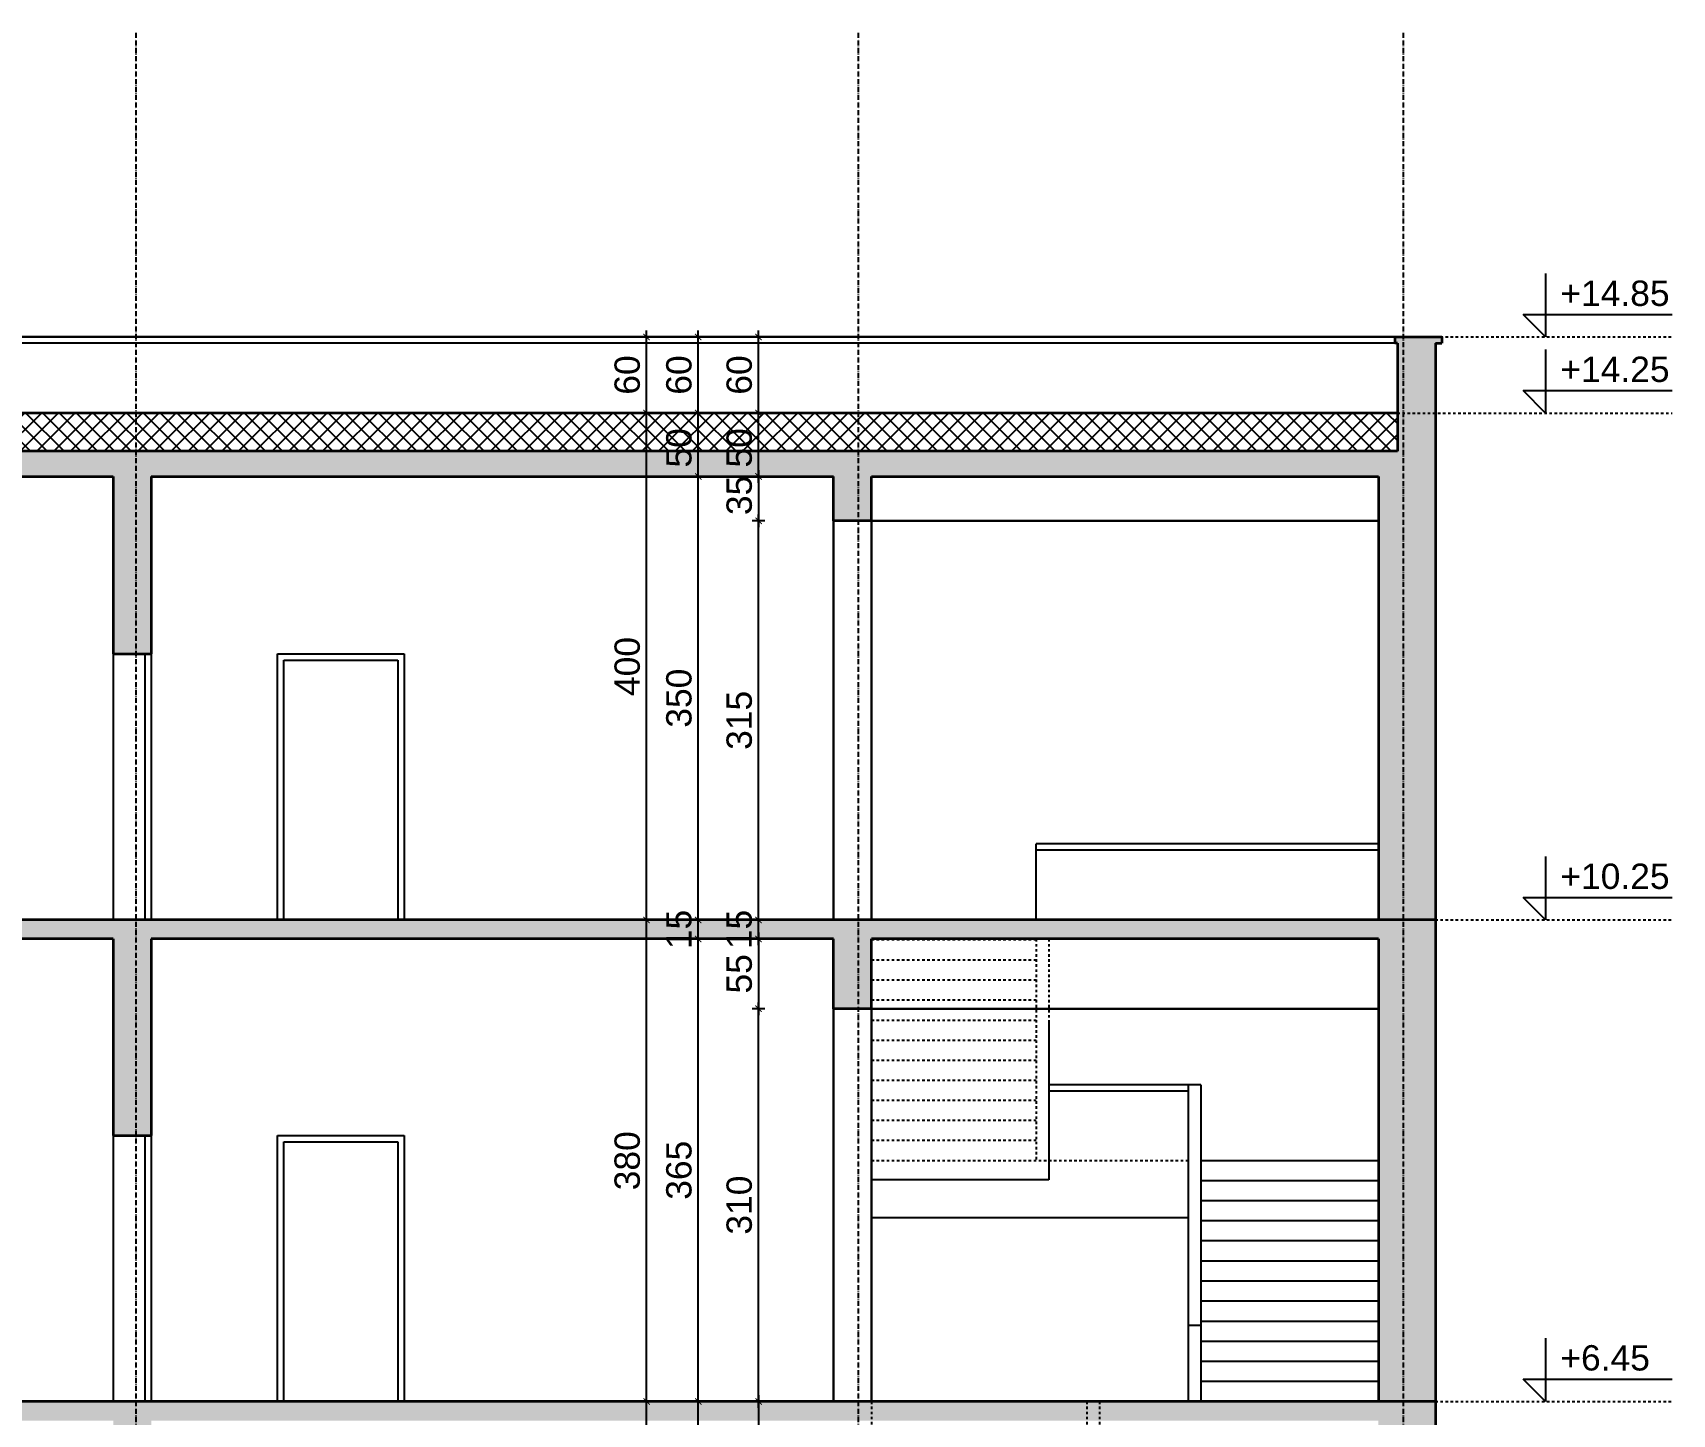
# Model space of a CAD drawing. Header units: inches. Extents: x -72385 to 39588, y -6525 to 66685.
# Drawn here: x 29313 to 30607, y 24261 to 25351 of the extents above; entities that cross this region are included whole.
import ezdxf

# ---------------------------------------------------------------- set-up
doc = ezdxf.new("R2010")
doc.units = ezdxf.units.IN
doc.header["$MEASUREMENT"] = 0
doc.linetypes.add('DashDot', pattern=[0.6, 0.4, -0.1, 0, -0.1])
doc.linetypes.add('Hidden', pattern=[0.4, 0.2, -0.2])
for name, color, linetype, lineweight in [('Надписи коти вътрешни', 252, 'Continuous', 25), ('Надписи нива', 252, 'Continuous', 25), ('Оси', 252, 'DashDot', 25), ('Фасади Разрези дебело', 7, 'Continuous', 35), ('Фасади Разрези пунктир', 253, 'Hidden', 25), ('Фасади Разрези средно', 252, 'Continuous', 30), ('Фасади Разрези тънко', 253, 'Continuous', 25), ('Щрих стени', 254, 'Continuous', 25)]:
    doc.layers.add(name, color=color, linetype=linetype, lineweight=lineweight)
doc.styles.add('Arial Regular', font='arial.ttf')
doc.styles.get("Standard").update_dxf_attribs({"font": 'arial.ttf'})
doc.dimstyles.new('Annotative', dxfattribs={"dimscale": 0, "dimtxt": 20, "dimasz": 5, "dimexe": 5, "dimexo": 5, "dimgap": 5, "dimtad": 1, "dimdec": 0, "dimzin": 0, "dimdsep": 46, "dimtxsty": 'Standard', "dimblk": 'ARCHTICK', "dimcen": 5, "dimdle": 5, "dimadec": 0, "dimazin": 0, "dimtfac": 1, "dimtdec": 0, "dimtofl": 0, "dimtmove": 0, "dimatfit": 3, "dimldrblk": 'ARCHTICK', "dimfxl": 5, "dimfxlon": 1, "dimtolj": 1, "dimtzin": 0, "dimarcsym": 1})

# ---------------------------------------------------------------- blocks, each defined once
blk = doc.blocks.new('_ArchTick')
at = {"color": 0, "linetype": 'ByBlock', "const_width": 0.15}
blk.add_lwpolyline([(-0.5, -0.5), (0.5, 0.5)], dxfattribs=at)
blk = doc.blocks.new('*D5162')
at = {"layer": 'Defpoints', "color": 0, "ltscale": 10, "transparency": 16777216}
for p in [(29916.7, 24270.9), (29886.1, 24200.9), (29916.7, 24200.9)]:
    blk.add_point(p, dxfattribs=at)
at = {"layer": 'Надписи коти вътрешни', "color": 0, "lineweight": -2, "ltscale": 10, "transparency": 16777216}
for p, q in [((29886.1, 24275.9), (29886.1, 24195.9)), ((29891.1, 24270.9), (29881.1, 24270.9)), ((29891.1, 24200.9), (29881.1, 24200.9))]:
    blk.add_line(p, q, dxfattribs=at)
at = {"layer": 'Надписи коти вътрешни', "color": 0, "lineweight": -2, "ltscale": 10, "transparency": 16777216, "xscale": 5, "yscale": 5, "zscale": 5}
for p, rotation in [((29886.1, 24270.9), 90), ((29886.1, 24200.9), 270)]:
    blk.add_blockref('_ArchTick', p, dxfattribs=dict(at, rotation=rotation))
at = {"layer": 'Надписи коти вътрешни', "color": 0, "ltscale": 10, "transparency": 16777216, "insert": (29870.9, 24235.9), "char_height": 20, "attachment_point": 5, "rotation": 90}
blk.add_mtext('\\A1;70', dxfattribs=at)
blk = doc.blocks.new('*D5160')
at = {"layer": 'Defpoints', "color": 0, "ltscale": 10, "transparency": 16777216}
for p in [(29797.7, 24270.9), (29916.7, 24270.9), (29916.7, 23890.9)]:
    blk.add_point(p, dxfattribs=at)
at = {"layer": 'Надписи коти вътрешни', "color": 0, "lineweight": -2, "ltscale": 10, "transparency": 16777216}
for p, q in [((29797.7, 23885.9), (29797.7, 24275.9)), ((29802.7, 24270.9), (29792.7, 24270.9)), ((29802.7, 23890.9), (29792.7, 23890.9))]:
    blk.add_line(p, q, dxfattribs=at)
at = {"layer": 'Надписи коти вътрешни', "color": 0, "lineweight": -2, "ltscale": 10, "transparency": 16777216, "xscale": 5, "yscale": 5, "zscale": 5}
for p, rotation in [((29797.7, 24270.9), 90), ((29797.7, 23890.9), 270)]:
    blk.add_blockref('_ArchTick', p, dxfattribs=dict(at, rotation=rotation))
at = {"layer": 'Надписи коти вътрешни', "color": 0, "ltscale": 10, "transparency": 16777216, "insert": (29782.5, 24080.9), "char_height": 20, "attachment_point": 5, "rotation": 90}
blk.add_mtext('\\A1;380', dxfattribs=at)
blk = doc.blocks.new('*D5159')
at = {"layer": 'Defpoints', "color": 0, "ltscale": 10, "transparency": 16777216}
for p in [(29838.5, 24270.9), (29869.2, 24270.9), (29869.2, 24200.9)]:
    blk.add_point(p, dxfattribs=at)
at = {"layer": 'Надписи коти вътрешни', "color": 0, "lineweight": -2, "ltscale": 10, "transparency": 16777216}
for p, q in [((29838.5, 24195.9), (29838.5, 24275.9)), ((29843.5, 24270.9), (29833.5, 24270.9)), ((29843.5, 24200.9), (29833.5, 24200.9))]:
    blk.add_line(p, q, dxfattribs=at)
at = {"layer": 'Надписи коти вътрешни', "color": 0, "lineweight": -2, "ltscale": 10, "transparency": 16777216, "xscale": 5, "yscale": 5, "zscale": 5}
for p, rotation in [((29838.5, 24270.9), 90), ((29838.5, 24200.9), 270)]:
    blk.add_blockref('_ArchTick', p, dxfattribs=dict(at, rotation=rotation))
at = {"layer": 'Надписи коти вътрешни', "color": 0, "ltscale": 10, "transparency": 16777216, "insert": (29823.3, 24235.9), "char_height": 20, "attachment_point": 5, "rotation": 90}
blk.add_mtext('\\A1;70', dxfattribs=at)
blk = doc.blocks.new('*D5158')
at = {"layer": 'Defpoints', "color": 0, "ltscale": 10, "transparency": 16777216}
for p in [(29886.1, 24580.9), (29945.2, 24580.9), (29945.2, 24270.9)]:
    blk.add_point(p, dxfattribs=at)
at = {"layer": 'Надписи коти вътрешни', "color": 0, "lineweight": -2, "ltscale": 10, "transparency": 16777216}
for p, q in [((29886.1, 24265.9), (29886.1, 24585.9)), ((29891.1, 24580.9), (29881.1, 24580.9)), ((29891.1, 24270.9), (29881.1, 24270.9))]:
    blk.add_line(p, q, dxfattribs=at)
at = {"layer": 'Надписи коти вътрешни', "color": 0, "lineweight": -2, "ltscale": 10, "transparency": 16777216, "xscale": 5, "yscale": 5, "zscale": 5}
for p, rotation in [((29886.1, 24580.9), 90), ((29886.1, 24270.9), 270)]:
    blk.add_blockref('_ArchTick', p, dxfattribs=dict(at, rotation=rotation))
at = {"layer": 'Надписи коти вътрешни', "color": 0, "ltscale": 10, "transparency": 16777216, "insert": (29870.9, 24425.9), "char_height": 20, "attachment_point": 5, "rotation": 90}
blk.add_mtext('\\A1;310', dxfattribs=at)
blk = doc.blocks.new('*D5157')
at = {"layer": 'Defpoints', "color": 0, "ltscale": 10, "transparency": 16777216}
for p in [(29916.7, 24635.9), (29886.1, 24580.9), (29945.2, 24580.9)]:
    blk.add_point(p, dxfattribs=at)
at = {"layer": 'Надписи коти вътрешни', "color": 0, "lineweight": -2, "ltscale": 10, "transparency": 16777216}
for p, q in [((29891.1, 24635.9), (29881.1, 24635.9)), ((29886.1, 24640.9), (29886.1, 24575.9)), ((29891.1, 24580.9), (29881.1, 24580.9))]:
    blk.add_line(p, q, dxfattribs=at)
at = {"layer": 'Надписи коти вътрешни', "color": 0, "lineweight": -2, "ltscale": 10, "transparency": 16777216, "xscale": 5, "yscale": 5, "zscale": 5}
for p, rotation in [((29886.1, 24635.9), 90), ((29886.1, 24580.9), 270)]:
    blk.add_blockref('_ArchTick', p, dxfattribs=dict(at, rotation=rotation))
at = {"layer": 'Надписи коти вътрешни', "color": 0, "ltscale": 10, "transparency": 16777216, "insert": (29870.9, 24608.4), "char_height": 20, "attachment_point": 5, "rotation": 90}
blk.add_mtext('\\A1;55', dxfattribs=at)
blk = doc.blocks.new('*D5156')
at = {"layer": 'Defpoints', "color": 0, "ltscale": 10, "transparency": 16777216}
for p in [(29886.1, 24650.9), (29916.7, 24650.9), (29916.7, 24635.9)]:
    blk.add_point(p, dxfattribs=at)
at = {"layer": 'Надписи коти вътрешни', "color": 0, "lineweight": -2, "ltscale": 10, "transparency": 16777216}
for p, q in [((29891.1, 24650.9), (29881.1, 24650.9)), ((29886.1, 24630.9), (29886.1, 24655.9)), ((29891.1, 24635.9), (29881.1, 24635.9))]:
    blk.add_line(p, q, dxfattribs=at)
at = {"layer": 'Надписи коти вътрешни', "color": 0, "lineweight": -2, "ltscale": 10, "transparency": 16777216, "xscale": 5, "yscale": 5, "zscale": 5}
for p, rotation in [((29886.1, 24650.9), 90), ((29886.1, 24635.9), 270)]:
    blk.add_blockref('_ArchTick', p, dxfattribs=dict(at, rotation=rotation))
at = {"layer": 'Надписи коти вътрешни', "color": 0, "ltscale": 10, "transparency": 16777216, "insert": (29870.9, 24643.4), "char_height": 20, "attachment_point": 5, "rotation": 90}
blk.add_mtext('\\A1;15', dxfattribs=at)
blk = doc.blocks.new('*D5155')
at = {"layer": 'Defpoints', "color": 0, "ltscale": 10, "transparency": 16777216}
for p in [(29838.5, 24635.9), (29916.7, 24635.9), (29916.7, 24270.9)]:
    blk.add_point(p, dxfattribs=at)
at = {"layer": 'Надписи коти вътрешни', "color": 0, "lineweight": -2, "ltscale": 10, "transparency": 16777216}
for p, q in [((29843.5, 24635.9), (29833.5, 24635.9)), ((29838.5, 24265.9), (29838.5, 24640.9)), ((29843.5, 24270.9), (29833.5, 24270.9))]:
    blk.add_line(p, q, dxfattribs=at)
at = {"layer": 'Надписи коти вътрешни', "color": 0, "lineweight": -2, "ltscale": 10, "transparency": 16777216, "xscale": 5, "yscale": 5, "zscale": 5}
for p, rotation in [((29838.5, 24635.9), 90), ((29838.5, 24270.9), 270)]:
    blk.add_blockref('_ArchTick', p, dxfattribs=dict(at, rotation=rotation))
at = {"layer": 'Надписи коти вътрешни', "color": 0, "ltscale": 10, "transparency": 16777216, "insert": (29823.3, 24453.4), "char_height": 20, "attachment_point": 5, "rotation": 90}
blk.add_mtext('\\A1;365', dxfattribs=at)
blk = doc.blocks.new('*D5154')
at = {"layer": 'Defpoints', "color": 0, "ltscale": 10, "transparency": 16777216}
for p in [(29797.7, 24650.9), (29916.7, 24650.9), (29916.7, 24270.9)]:
    blk.add_point(p, dxfattribs=at)
at = {"layer": 'Надписи коти вътрешни', "color": 0, "lineweight": -2, "ltscale": 10, "transparency": 16777216}
for p, q in [((29802.7, 24650.9), (29792.7, 24650.9)), ((29797.7, 24265.9), (29797.7, 24655.9)), ((29802.7, 24270.9), (29792.7, 24270.9))]:
    blk.add_line(p, q, dxfattribs=at)
at = {"layer": 'Надписи коти вътрешни', "color": 0, "lineweight": -2, "ltscale": 10, "transparency": 16777216, "xscale": 5, "yscale": 5, "zscale": 5}
for p, rotation in [((29797.7, 24650.9), 90), ((29797.7, 24270.9), 270)]:
    blk.add_blockref('_ArchTick', p, dxfattribs=dict(at, rotation=rotation))
at = {"layer": 'Надписи коти вътрешни', "color": 0, "ltscale": 10, "transparency": 16777216, "insert": (29782.5, 24460.9), "char_height": 20, "attachment_point": 5, "rotation": 90}
blk.add_mtext('\\A1;380', dxfattribs=at)
blk = doc.blocks.new('*D5153')
at = {"layer": 'Defpoints', "color": 0, "ltscale": 10, "transparency": 16777216}
for p in [(29838.5, 24650.9), (29869.2, 24650.9), (29869.2, 24635.9)]:
    blk.add_point(p, dxfattribs=at)
at = {"layer": 'Надписи коти вътрешни', "color": 0, "lineweight": -2, "ltscale": 10, "transparency": 16777216}
for p, q in [((29843.5, 24650.9), (29833.5, 24650.9)), ((29838.5, 24630.9), (29838.5, 24655.9)), ((29843.5, 24635.9), (29833.5, 24635.9))]:
    blk.add_line(p, q, dxfattribs=at)
at = {"layer": 'Надписи коти вътрешни', "color": 0, "lineweight": -2, "ltscale": 10, "transparency": 16777216, "xscale": 5, "yscale": 5, "zscale": 5}
for p, rotation in [((29838.5, 24650.9), 90), ((29838.5, 24635.9), 270)]:
    blk.add_blockref('_ArchTick', p, dxfattribs=dict(at, rotation=rotation))
at = {"layer": 'Надписи коти вътрешни', "color": 0, "ltscale": 10, "transparency": 16777216, "insert": (29823.3, 24643.4), "char_height": 20, "attachment_point": 5, "rotation": 90}
blk.add_mtext('\\A1;15', dxfattribs=at)
blk = doc.blocks.new('*D5152')
at = {"layer": 'Defpoints', "color": 0, "ltscale": 10, "transparency": 16777216}
for p in [(29886.1, 24965.9), (29945.2, 24965.9), (29945.2, 24650.9)]:
    blk.add_point(p, dxfattribs=at)
at = {"layer": 'Надписи коти вътрешни', "color": 0, "lineweight": -2, "ltscale": 10, "transparency": 16777216}
for p, q in [((29886.1, 24645.9), (29886.1, 24970.9)), ((29891.1, 24965.9), (29881.1, 24965.9)), ((29891.1, 24650.9), (29881.1, 24650.9))]:
    blk.add_line(p, q, dxfattribs=at)
at = {"layer": 'Надписи коти вътрешни', "color": 0, "lineweight": -2, "ltscale": 10, "transparency": 16777216, "xscale": 5, "yscale": 5, "zscale": 5}
for p, rotation in [((29886.1, 24965.9), 90), ((29886.1, 24650.9), 270)]:
    blk.add_blockref('_ArchTick', p, dxfattribs=dict(at, rotation=rotation))
at = {"layer": 'Надписи коти вътрешни', "color": 0, "ltscale": 10, "transparency": 16777216, "insert": (29870.9, 24808.4), "char_height": 20, "attachment_point": 5, "rotation": 90}
blk.add_mtext('\\A1;315', dxfattribs=at)
blk = doc.blocks.new('*D5151')
at = {"layer": 'Defpoints', "color": 0, "ltscale": 10, "transparency": 16777216}
for p in [(29916.7, 25000.9), (29886.1, 24965.9), (29945.2, 24965.9)]:
    blk.add_point(p, dxfattribs=at)
at = {"layer": 'Надписи коти вътрешни', "color": 0, "lineweight": -2, "ltscale": 10, "transparency": 16777216}
for p, q in [((29891.1, 25000.9), (29881.1, 25000.9)), ((29886.1, 25005.9), (29886.1, 24960.9)), ((29891.1, 24965.9), (29881.1, 24965.9))]:
    blk.add_line(p, q, dxfattribs=at)
at = {"layer": 'Надписи коти вътрешни', "color": 0, "lineweight": -2, "ltscale": 10, "transparency": 16777216, "xscale": 5, "yscale": 5, "zscale": 5}
for p, rotation in [((29886.1, 25000.9), 90), ((29886.1, 24965.9), 270)]:
    blk.add_blockref('_ArchTick', p, dxfattribs=dict(at, rotation=rotation))
at = {"layer": 'Надписи коти вътрешни', "color": 0, "ltscale": 10, "transparency": 16777216, "insert": (29870.9, 24985.9), "char_height": 20, "attachment_point": 5, "rotation": 90}
blk.add_mtext('\\A1;35', dxfattribs=at)
blk = doc.blocks.new('*D5150')
at = {"layer": 'Defpoints', "color": 0, "ltscale": 10, "transparency": 16777216}
for p in [(29886.1, 25050.9), (29916.7, 25050.9), (29916.7, 25000.9)]:
    blk.add_point(p, dxfattribs=at)
at = {"layer": 'Надписи коти вътрешни', "color": 0, "lineweight": -2, "ltscale": 10, "transparency": 16777216}
for p, q in [((29891.1, 25050.9), (29881.1, 25050.9)), ((29886.1, 24995.9), (29886.1, 25055.9)), ((29891.1, 25000.9), (29881.1, 25000.9))]:
    blk.add_line(p, q, dxfattribs=at)
at = {"layer": 'Надписи коти вътрешни', "color": 0, "lineweight": -2, "ltscale": 10, "transparency": 16777216, "xscale": 5, "yscale": 5, "zscale": 5}
for p, rotation in [((29886.1, 25050.9), 90), ((29886.1, 25000.9), 270)]:
    blk.add_blockref('_ArchTick', p, dxfattribs=dict(at, rotation=rotation))
at = {"layer": 'Надписи коти вътрешни', "color": 0, "ltscale": 10, "transparency": 16777216, "insert": (29870.9, 25023.4), "char_height": 20, "attachment_point": 5, "rotation": 90}
blk.add_mtext('\\A1;50', dxfattribs=at)
blk = doc.blocks.new('*D5149')
at = {"layer": 'Defpoints', "color": 0, "ltscale": 10, "transparency": 16777216}
for p in [(29838.5, 25000.9), (29916.7, 25000.9), (29916.7, 24650.9)]:
    blk.add_point(p, dxfattribs=at)
at = {"layer": 'Надписи коти вътрешни', "color": 0, "lineweight": -2, "ltscale": 10, "transparency": 16777216}
for p, q in [((29843.5, 25000.9), (29833.5, 25000.9)), ((29838.5, 24645.9), (29838.5, 25005.9)), ((29843.5, 24650.9), (29833.5, 24650.9))]:
    blk.add_line(p, q, dxfattribs=at)
at = {"layer": 'Надписи коти вътрешни', "color": 0, "lineweight": -2, "ltscale": 10, "transparency": 16777216, "xscale": 5, "yscale": 5, "zscale": 5}
for p, rotation in [((29838.5, 25000.9), 90), ((29838.5, 24650.9), 270)]:
    blk.add_blockref('_ArchTick', p, dxfattribs=dict(at, rotation=rotation))
at = {"layer": 'Надписи коти вътрешни', "color": 0, "ltscale": 10, "transparency": 16777216, "insert": (29823.3, 24825.9), "char_height": 20, "attachment_point": 5, "rotation": 90}
blk.add_mtext('\\A1;350', dxfattribs=at)
blk = doc.blocks.new('*D5148')
at = {"layer": 'Defpoints', "color": 0, "ltscale": 10, "transparency": 16777216}
for p in [(29797.7, 25050.9), (29916.7, 25050.9), (29916.7, 24650.9)]:
    blk.add_point(p, dxfattribs=at)
at = {"layer": 'Надписи коти вътрешни', "color": 0, "lineweight": -2, "ltscale": 10, "transparency": 16777216}
for p, q in [((29802.7, 25050.9), (29792.7, 25050.9)), ((29797.7, 24645.9), (29797.7, 25055.9)), ((29802.7, 24650.9), (29792.7, 24650.9))]:
    blk.add_line(p, q, dxfattribs=at)
at = {"layer": 'Надписи коти вътрешни', "color": 0, "lineweight": -2, "ltscale": 10, "transparency": 16777216, "xscale": 5, "yscale": 5, "zscale": 5}
for p, rotation in [((29797.7, 25050.9), 90), ((29797.7, 24650.9), 270)]:
    blk.add_blockref('_ArchTick', p, dxfattribs=dict(at, rotation=rotation))
at = {"layer": 'Надписи коти вътрешни', "color": 0, "ltscale": 10, "transparency": 16777216, "insert": (29782.5, 24850.9), "char_height": 20, "attachment_point": 5, "rotation": 90}
blk.add_mtext('\\A1;400', dxfattribs=at)
blk = doc.blocks.new('*D5147')
at = {"layer": 'Defpoints', "color": 0, "ltscale": 10, "transparency": 16777216}
for p in [(29838.5, 25050.9), (29916.7, 25050.9), (29916.7, 25000.9)]:
    blk.add_point(p, dxfattribs=at)
at = {"layer": 'Надписи коти вътрешни', "color": 0, "lineweight": -2, "ltscale": 10, "transparency": 16777216}
for p, q in [((29843.5, 25050.9), (29833.5, 25050.9)), ((29838.5, 24995.9), (29838.5, 25055.9)), ((29843.5, 25000.9), (29833.5, 25000.9))]:
    blk.add_line(p, q, dxfattribs=at)
at = {"layer": 'Надписи коти вътрешни', "color": 0, "lineweight": -2, "ltscale": 10, "transparency": 16777216, "xscale": 5, "yscale": 5, "zscale": 5}
for p, rotation in [((29838.5, 25050.9), 90), ((29838.5, 25000.9), 270)]:
    blk.add_blockref('_ArchTick', p, dxfattribs=dict(at, rotation=rotation))
at = {"layer": 'Надписи коти вътрешни', "color": 0, "ltscale": 10, "transparency": 16777216, "insert": (29823.3, 25023.4), "char_height": 20, "attachment_point": 5, "rotation": 90}
blk.add_mtext('\\A1;50', dxfattribs=at)
blk = doc.blocks.new('*D5146')
at = {"layer": 'Defpoints', "color": 0, "ltscale": 10, "transparency": 16777216}
for p in [(29886.1, 25110.9), (29916.7, 25110.9), (29916.7, 25050.9)]:
    blk.add_point(p, dxfattribs=at)
at = {"layer": 'Надписи коти вътрешни', "color": 0, "lineweight": -2, "ltscale": 10, "transparency": 16777216}
for p, q in [((29886.1, 25045.9), (29886.1, 25115.9)), ((29891.1, 25110.9), (29881.1, 25110.9)), ((29891.1, 25050.9), (29881.1, 25050.9))]:
    blk.add_line(p, q, dxfattribs=at)
at = {"layer": 'Надписи коти вътрешни', "color": 0, "lineweight": -2, "ltscale": 10, "transparency": 16777216, "xscale": 5, "yscale": 5, "zscale": 5}
for p, rotation in [((29886.1, 25110.9), 90), ((29886.1, 25050.9), 270)]:
    blk.add_blockref('_ArchTick', p, dxfattribs=dict(at, rotation=rotation))
at = {"layer": 'Надписи коти вътрешни', "color": 0, "ltscale": 10, "transparency": 16777216, "insert": (29870.9, 25080.9), "char_height": 20, "attachment_point": 5, "rotation": 90}
blk.add_mtext('\\A1;60', dxfattribs=at)
blk = doc.blocks.new('*D5145')
at = {"layer": 'Defpoints', "color": 0, "ltscale": 10, "transparency": 16777216}
for p in [(29838.5, 25110.9), (29916.7, 25110.9), (29916.7, 25050.9)]:
    blk.add_point(p, dxfattribs=at)
at = {"layer": 'Надписи коти вътрешни', "color": 0, "lineweight": -2, "ltscale": 10, "transparency": 16777216}
for p, q in [((29838.5, 25045.9), (29838.5, 25115.9)), ((29843.5, 25110.9), (29833.5, 25110.9)), ((29843.5, 25050.9), (29833.5, 25050.9))]:
    blk.add_line(p, q, dxfattribs=at)
at = {"layer": 'Надписи коти вътрешни', "color": 0, "lineweight": -2, "ltscale": 10, "transparency": 16777216, "xscale": 5, "yscale": 5, "zscale": 5}
for p, rotation in [((29838.5, 25110.9), 90), ((29838.5, 25050.9), 270)]:
    blk.add_blockref('_ArchTick', p, dxfattribs=dict(at, rotation=rotation))
at = {"layer": 'Надписи коти вътрешни', "color": 0, "ltscale": 10, "transparency": 16777216, "insert": (29823.3, 25080.9), "char_height": 20, "attachment_point": 5, "rotation": 90}
blk.add_mtext('\\A1;60', dxfattribs=at)
blk = doc.blocks.new('*D5144')
at = {"layer": 'Defpoints', "color": 0, "ltscale": 10, "transparency": 16777216}
for p in [(29797.7, 25110.9), (29916.7, 25110.9), (29916.7, 25050.9)]:
    blk.add_point(p, dxfattribs=at)
at = {"layer": 'Надписи коти вътрешни', "color": 0, "lineweight": -2, "ltscale": 10, "transparency": 16777216}
for p, q in [((29797.7, 25045.9), (29797.7, 25115.9)), ((29802.7, 25110.9), (29792.7, 25110.9)), ((29802.7, 25050.9), (29792.7, 25050.9))]:
    blk.add_line(p, q, dxfattribs=at)
at = {"layer": 'Надписи коти вътрешни', "color": 0, "lineweight": -2, "ltscale": 10, "transparency": 16777216, "xscale": 5, "yscale": 5, "zscale": 5}
for p, rotation in [((29797.7, 25110.9), 90), ((29797.7, 25050.9), 270)]:
    blk.add_blockref('_ArchTick', p, dxfattribs=dict(at, rotation=rotation))
at = {"layer": 'Надписи коти вътрешни', "color": 0, "ltscale": 10, "transparency": 16777216, "insert": (29782.5, 25080.9), "char_height": 20, "attachment_point": 5, "rotation": 90}
blk.add_mtext('\\A1;60', dxfattribs=at)

msp = doc.modelspace()

# ---------------------------------------------------------------- hatches: boundary and pattern name
at = {"layer": 'Щрих стени', "ltscale": 10}
h = msp.add_hatch(color=256, dxfattribs=at)
h.dxf.hatch_style = 1
h.paths.add_polyline_path([(27073.7, 25000.9), (27645.4, 25000.9), (27645.4, 24960.9), (27713.8, 24960.9), (27713.8, 25000.9), (29376.8, 25000.9), (29376.8, 24860.9), (29406.8, 24860.9), (29406.8, 25000.9), (29945.2, 25000.9), (29945.2, 24965.9), (29975.2, 24965.9), (29975.2, 25000.9), (30375.2, 25000.9), (30375.2, 24650.9), (30420.2, 24650.9), (30420.2, 25105.9), (30425.2, 25105.9), (30425.2, 25110.9), (30388.2, 25110.9), (30388.2, 25105.9), (30390.2, 25105.9), (30390.2, 25020.9), (26469.1, 25020.9), (26469.1, 25105.9), (26471.1, 25110.9), (26433.9, 25110.9), (26433.9, 25105.9), (26438.9, 25105.9), (26438.9, 24950.9), (26473.9, 24950.9), (26473.9, 25000.9), (27043.7, 24980.9), (27043.7, 24860.9), (27073.7, 24860.9)])
h.paths.add_polyline_path([(26473.9, 24750.9), (26438.9, 24750.9), (26438.9, 24650.9), (26473.9, 24650.9)], flags=17)
at = {"layer": 'Щрих стени', "ltscale": 10, "transparency": 33554610}
h = msp.add_hatch(dxfattribs=at)
h.set_pattern_fill('ANSI37', color=256, scale=75)
h.paths.add_polyline_path([(30390.2, 25050.9), (26469.1, 25050.9), (26469.1, 25020.9), (30390.2, 25020.9)])
at = {"layer": 'Щрих стени', "ltscale": 10}
h = msp.add_hatch(color=256, dxfattribs=at)
h.dxf.hatch_style = 1
h.paths.add_polyline_path([(27713.8, 24635.9), (29376.8, 24635.9), (29376.8, 24480.9), (29406.8, 24480.9), (29406.8, 24635.9), (29945.2, 24635.9), (29945.2, 24580.9), (29975.2, 24580.9), (29975.2, 24635.9), (30375.2, 24635.9), (30375.2, 24270.9), (30420.2, 24270.9), (30420.2, 24650.9), (26438.9, 24650.9), (26438.9, 24570.9), (26473.9, 24570.9), (26473.9, 24635.9), (27043.7, 24635.9), (27043.7, 24480.9), (27073.7, 24480.9), (27073.7, 24635.9), (27645.4, 24635.9), (27645.4, 24595.9), (27713.8, 24595.9)])
h.paths.add_polyline_path([(26473.9, 24370.9), (26438.9, 24370.9), (26438.9, 24270.9), (26473.9, 24270.9)], flags=0)
h = msp.add_hatch(color=256, dxfattribs=at)
h.dxf.hatch_style = 1
h.paths.add_polyline_path([(27073.7, 24255.9), (27645.4, 24255.9), (27645.4, 24225.9), (27667.4, 24225.9), (27667.4, 24190.9), (28451.8, 24190.9), (28451.8, 24255.9), (29376.8, 24255.9), (29376.8, 24100.9), (29406.8, 24100.9), (29406.8, 24200.9), (30375.2, 24200.9), (30375.2, 23890.9), (30420.2, 23890.9), (30420.2, 24270.9), (26438.9, 24270.9), (26438.9, 24190.9), (26473.9, 24190.9), (26473.9, 24255.9), (27043.7, 24255.9), (27043.7, 24100.9), (27073.7, 24100.9)])
h.paths.add_polyline_path([(27660.4, 24240.9), (27660.4, 24255.9), (28436.8, 24255.9), (28436.8, 24205.9), (27682.4, 24205.9), (27682.4, 24240.9)], flags=16)
h.paths.add_polyline_path([(29406.8, 24255.9), (30375.2, 24255.9), (30375.2, 24215.9), (29406.8, 24215.9)], flags=16)

# ---------------------------------------------------------------- linework, layer by layer
at = {"layer": 'Надписи нива', "ltscale": 10}
for p, q in [((30507.1, 25160.9), (30507.1, 25110.9)), ((30489.4, 25128.6), (30607.1, 25128.6)), ((30507.1, 25110.9), (30489.4, 25128.6)), ((30507.1, 25100.9), (30507.1, 25050.9)), ((30489.4, 25068.6), (30607.1, 25068.6)), ((30507.1, 25050.9), (30489.4, 25068.6)), ((30507.1, 24700.9), (30507.1, 24650.9)), ((30489.4, 24668.6), (30607.1, 24668.6)), ((30507.1, 24650.9), (30489.4, 24668.6)), ((30507.1, 24320.9), (30507.1, 24270.9)), ((30489.4, 24288.6), (30607.1, 24288.6)), ((30507.1, 24270.9), (30489.4, 24288.6))]:
    msp.add_line(p, q, dxfattribs=at)
at = {"layer": 'Надписи нива', "linetype": 'Hidden', "ltscale": 10}
for p, q in [((30420.2, 25110.9), (30607.1, 25110.9)), ((30390.2, 25050.9), (30607.1, 25050.9)), ((30420.2, 24650.9), (30607.1, 24650.9)), ((30420.2, 24270.9), (30607.1, 24270.9))]:
    msp.add_line(p, q, dxfattribs=at)
at = {"layer": 'Оси', "ltscale": 10}
for p, q in [((29394.7, 25350.9), (29394.7, 23100.9)), ((29964.7, 25350.9), (29964.7, 23100.9)), ((30394.7, 25350.9), (30394.7, 23100.9))]:
    msp.add_line(p, q, dxfattribs=at)
at = {"layer": 'Фасади Разрези дебело', "ltscale": 10}
for p, q in [((30388.2, 25110.9), (30388.2, 25105.9)), ((30388.2, 25110.9), (30425.2, 25110.9)), ((30390.2, 25105.9), (30388.2, 25105.9)), ((30390.2, 25105.9), (30390.2, 25020.9)), ((30420.2, 25105.9), (30420.2, 23500.9)), ((30420.2, 25105.9), (30425.2, 25105.9)), ((30425.2, 25110.9), (30425.2, 25105.9)), ((27713.8, 25000.9), (29376.8, 25000.9)), ((29376.8, 25000.9), (29376.8, 24860.9)), ((29406.8, 25000.9), (29406.8, 24860.9)), ((29406.8, 25000.9), (29945.2, 25000.9)), ((29945.2, 24965.9), (29945.2, 25000.9)), ((29975.2, 24965.9), (29975.2, 25000.9)), ((29975.2, 25000.9), (30375.2, 25000.9)), ((30375.2, 25000.9), (30375.2, 24650.9)), ((29975.2, 24965.9), (29945.2, 24965.9)), ((29376.8, 24860.9), (29406.8, 24860.9)), ((29376.8, 24635.9), (29376.8, 24480.9)), ((29406.8, 24635.9), (29406.8, 24480.9)), ((29945.2, 24580.9), (29945.2, 24635.9)), ((29975.2, 24580.9), (29975.2, 24635.9)), ((30375.2, 24635.9), (30375.2, 24270.9)), ((29975.2, 24580.9), (29945.2, 24580.9)), ((29376.8, 24480.9), (29406.8, 24480.9))]:
    msp.add_line(p, q, dxfattribs=at)
at = {"layer": 'Фасади Разрези дебело', "ltscale": 10, "extrusion": (1.22465e-16, 1, -2.22045e-16)}
for p, q in [((30390.2, 25050.9), (26469.1, 25050.9)), ((30390.2, 25020.9), (26469.1, 25020.9)), ((30420.2, 24650.9), (26438.9, 24650.9)), ((29376.8, 24635.9), (27713.8, 24635.9)), ((29945.2, 24635.9), (29406.8, 24635.9)), ((30375.2, 24635.9), (29975.2, 24635.9)), ((30420.2, 24270.9), (26438.9, 24270.9))]:
    msp.add_line(p, q, dxfattribs=at)
at = {"layer": 'Фасади Разрези пунктир', "ltscale": 10}
for p, q in [((30105.2, 24635.1), (29975.2, 24635.1)), ((30105.2, 24635.9), (30105.2, 24460.9)), ((30115.2, 24635.9), (30115.2, 24570.9)), ((30105.2, 24619.2), (29975.2, 24619.2)), ((30105.2, 24603.4), (29975.2, 24603.4)), ((30105.2, 24587.6), (29975.2, 24587.6)), ((30105.2, 24571.7), (29975.2, 24571.7)), ((30105.2, 24555.9), (29975.2, 24555.9)), ((30105.2, 24540.1), (29975.2, 24540.1)), ((30105.2, 24524.2), (29975.2, 24524.2)), ((30105.2, 24508.4), (29975.2, 24508.4)), ((30105.2, 24492.6), (29975.2, 24492.6)), ((30105.2, 24476.8), (29975.2, 24476.8)), ((30225.2, 24460.9), (29975.2, 24460.9)), ((29975.2, 24270.9), (29975.2, 24200.9)), ((30145.2, 24270.9), (30145.2, 24080.9)), ((30155.2, 24270.9), (30155.2, 24200.9))]:
    msp.add_line(p, q, dxfattribs=at)
at = {"layer": 'Фасади Разрези средно', "ltscale": 10, "extrusion": (1.22465e-16, 1, -2.22045e-16)}
for p, q in [((30388.2, 25110.9), (26471.1, 25110.9)), ((30425.2, 25110.9), (30425.2, 25110.9))]:
    msp.add_line(p, q, dxfattribs=at)
at = {"layer": 'Фасади Разрези средно', "ltscale": 10}
for p, q in [((29945.2, 24965.9), (29945.2, 24650.9)), ((29975.2, 24965.9), (29975.2, 24650.9)), ((29975.2, 24965.9), (30375.2, 24965.9)), ((29945.2, 24580.9), (29945.2, 24270.9)), ((29975.2, 24580.9), (29975.2, 24270.9)), ((30375.2, 24580.9), (29975.2, 24580.9))]:
    msp.add_line(p, q, dxfattribs=at)
at = {"layer": 'Фасади Разрези тънко', "ltscale": 10, "extrusion": (1.22465e-16, 1, -2.22045e-16)}
for p, q in [((30388.2, 25105.9), (26471.1, 25105.9)), ((30375.2, 24710.9), (30105.2, 24710.9)), ((30375.2, 24705.9), (30105.2, 24705.9)), ((30235.2, 24330.9), (30225.2, 24330.9))]:
    msp.add_line(p, q, dxfattribs=at)
at = {"layer": 'Фасади Разрези тънко', "ltscale": 10}
for p, q in [((29376.8, 24860.9), (29376.8, 24650.9)), ((29401.8, 24860.9), (29401.8, 24650.9)), ((29406.8, 24860.9), (29406.8, 24650.9)), ((29506.4, 24650.9), (29506.4, 24860.9)), ((29506.4, 24860.9), (29606.4, 24860.9)), ((29511.4, 24650.9), (29511.4, 24855.9)), ((29511.4, 24855.9), (29601.4, 24855.9)), ((29601.4, 24855.9), (29601.4, 24650.9)), ((29606.4, 24860.9), (29606.4, 24650.9)), ((30105.2, 24650.9), (30105.2, 24710.9)), ((30115.2, 24570.9), (30115.2, 24445.9)), ((30235.2, 24520.9), (30115.2, 24520.9)), ((30225.2, 24520.9), (30225.2, 24270.9)), ((30235.2, 24520.9), (30235.2, 24270.9)), ((30225.2, 24515.9), (30115.2, 24515.9)), ((29376.8, 24480.9), (29376.8, 24270.9)), ((29401.8, 24480.9), (29401.8, 24270.9)), ((29406.8, 24480.9), (29406.8, 24270.9)), ((29506.4, 24270.9), (29506.4, 24480.9)), ((29506.4, 24480.9), (29606.4, 24480.9)), ((29606.4, 24480.9), (29606.4, 24270.9)), ((29511.4, 24270.9), (29511.4, 24475.9)), ((29511.4, 24475.9), (29601.4, 24475.9)), ((29601.4, 24475.9), (29601.4, 24270.9)), ((30375.2, 24460.9), (30235.2, 24460.9)), ((30115.2, 24445.9), (29975.2, 24445.9)), ((30375.2, 24445.1), (30235.2, 24445.1)), ((30375.2, 24429.2), (30235.2, 24429.2)), ((30225.2, 24415.9), (29975.2, 24415.9)), ((30375.2, 24413.4), (30235.2, 24413.4)), ((30375.2, 24397.6), (30235.2, 24397.6)), ((30375.2, 24381.7), (30235.2, 24381.7)), ((30375.2, 24365.9), (30235.2, 24365.9)), ((30375.2, 24350.1), (30235.2, 24350.1)), ((30375.2, 24334.2), (30235.2, 24334.2)), ((30375.2, 24318.4), (30235.2, 24318.4)), ((30375.2, 24302.6), (30235.2, 24302.6)), ((30375.2, 24286.8), (30235.2, 24286.8))]:
    msp.add_line(p, q, dxfattribs=at)

# ---------------------------------------------------------------- texts
at = {"layer": 'Надписи нива', "ltscale": 10, "char_height": 20, "width": 180.489, "attachment_point": 1, "style": 'Arial Regular'}
for s, insert in [('+14.85', (30518.8, 25155.4)), ('+14.25', (30518.8, 25095.4)), ('+10.25', (30518.8, 24695.4)), ('+6.45', (30518.8, 24315.4))]:
    msp.add_mtext(s, dxfattribs=dict(at, insert=insert))

# ---------------------------------------------------------------- dimensions: what is measured, and where the dimension line sits
at = {"layer": 'Надписи коти вътрешни', "ltscale": 10}
for base, p1, p2, picture, middle in [((29797.7, 25110.9), (29916.7, 25050.9), (29916.7, 25110.9), '*D5144', (29782.5, 25080.9)), ((29838.5, 25110.9), (29916.7, 25050.9), (29916.7, 25110.9), '*D5145', (29823.3, 25080.9)), ((29886.1, 25110.9), (29916.7, 25050.9), (29916.7, 25110.9), '*D5146', (29870.9, 25080.9)), ((29797.7, 25050.9), (29916.7, 24650.9), (29916.7, 25050.9), '*D5148', (29782.5, 24850.9)), ((29838.5, 25000.9), (29916.7, 24650.9), (29916.7, 25000.9), '*D5149', (29823.3, 24825.9)), ((29886.1, 24965.9), (29945.2, 24650.9), (29945.2, 24965.9), '*D5152', (29870.9, 24808.4)), ((29797.7, 24650.9), (29916.7, 24270.9), (29916.7, 24650.9), '*D5154', (29782.5, 24460.9)), ((29838.5, 24635.9), (29916.7, 24270.9), (29916.7, 24635.9), '*D5155', (29823.3, 24453.4)), ((29886.1, 24580.9), (29916.7, 24635.9), (29945.2, 24580.9), '*D5157', (29870.9, 24608.4)), ((29886.1, 24580.9), (29945.2, 24270.9), (29945.2, 24580.9), '*D5158', (29870.9, 24425.9)), ((29797.7, 24270.9), (29916.7, 23890.9), (29916.7, 24270.9), '*D5160', (29782.5, 24080.9)), ((29886.1, 24200.9), (29916.7, 24270.9), (29916.7, 24200.9), '*D5162', (29870.9, 24235.9))]:
    dim = msp.add_linear_dim(base=base, p1=p1, p2=p2, angle=90, dimstyle='Annotative', override={"dimscale": 0, "dimtix": 0, "dimtofl": 0, "dimtmove": 0, "dimatfit": 3}, dxfattribs=at)
    dim.commit()
    dim.dimension.update_dxf_attribs({"geometry": picture, "text_midpoint": middle})
for base, p1, p2, picture, middle in [((29838.5, 25050.9), (29916.7, 25000.9), (29916.7, 25050.9), '*D5147', (29838.5, 25023.4)), ((29886.1, 25050.9), (29916.7, 25000.9), (29916.7, 25050.9), '*D5150', (29886.1, 25023.4)), ((29886.1, 24965.9), (29916.7, 25000.9), (29945.2, 24965.9), '*D5151', (29886.1, 24985.9)), ((29838.5, 24650.9), (29869.2, 24635.9), (29869.2, 24650.9), '*D5153', (29838.5, 24643.4)), ((29886.1, 24650.9), (29916.7, 24635.9), (29916.7, 24650.9), '*D5156', (29886.1, 24643.4)), ((29838.5, 24270.9), (29869.2, 24200.9), (29869.2, 24270.9), '*D5159', (29838.5, 24235.9))]:
    dim = msp.add_linear_dim(base=base, p1=p1, p2=p2, angle=90, dimstyle='Annotative', override={"dimscale": 0, "dimtix": 0, "dimtofl": 0, "dimtmove": 0, "dimatfit": 3}, dxfattribs=at)
    dim.commit()
    dim.dimension.update_dxf_attribs({"geometry": picture, "text_midpoint": middle, "dimtype": 128})

doc.saveas('drawing.dxf')
